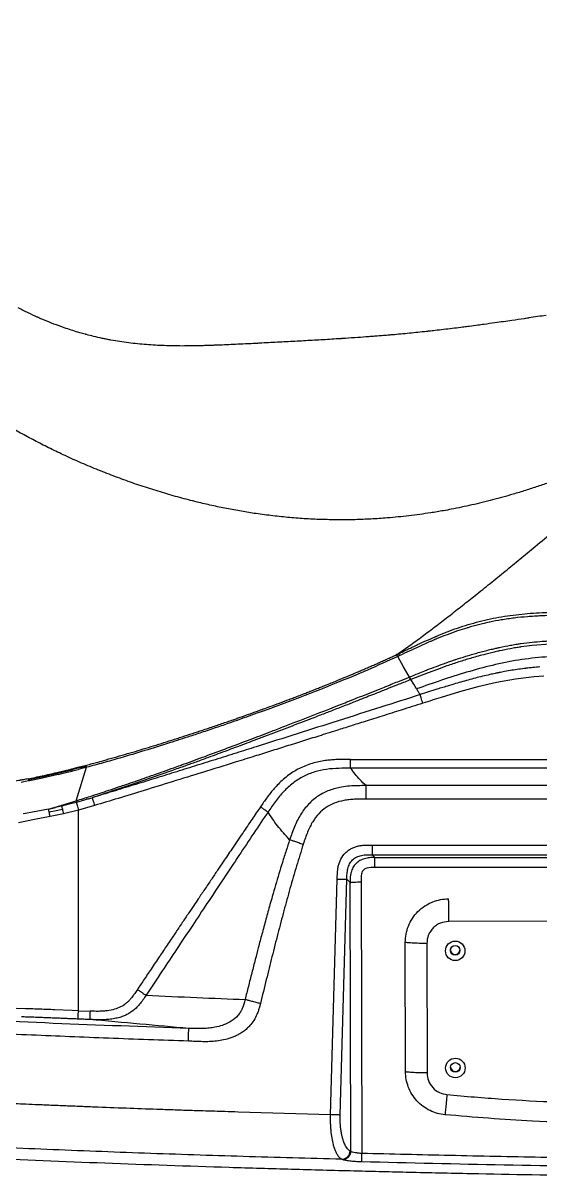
# Model space of a CAD drawing. Extents: x -51 to 27, y -13 to 136.
# Drawn here: x -34.31 to -25.5, y 5.79 to 25.45 of the extents above; entities that cross this region are included whole.
import ezdxf

# ---------------------------------------------------------------- set-up
doc = ezdxf.new("R2010")
doc.units = 0
doc.header["$MEASUREMENT"] = 0
doc.layers.add('GEOMETRY', color=2, linetype='Continuous', lineweight=25)

# ---------------------------------------------------------------- blocks, each defined once
blk = doc.blocks.new('2026 MONTERREY-BLOOM')
at = {"layer": 'GEOMETRY'}
for p, q in [((-13.642, -68.836), (-13.956, -68.859)), ((-16.247, -69.006), (-16.264, -69.014)), ((-16.243, -69.045), (-16.264, -69.014)), ((-16.247, -69.006), (-16.23, -68.998)), ((-16.208, -69.029), (-16.243, -69.045)), ((-16.208, -69.029), (-16.23, -68.998)), ((-15.724, -69.323), (-16.02, -69.439)), ((-15.568, -69.265), (-15.724, -69.323)), ((-15.406, -69.207), (-15.568, -69.265)), ((-13.756, -69.383), (-13.918, -69.394)), ((-16.046, -69.395), (-16.042, -69.393)), ((-16.024, -69.441), (-16.046, -69.395)), ((-16.042, -69.393), (-16.02, -69.439)), ((-16.02, -69.439), (-16.024, -69.441)), ((-15.972, -69.517), (-16.02, -69.439)), ((-15.922, -69.597), (-15.972, -69.517)), ((-14.878, -69.564), (-15.193, -69.649)), ((-14.56, -69.491), (-14.878, -69.564)), ((-14.241, -69.434), (-14.56, -69.491)), ((-13.918, -69.394), (-14.241, -69.434)), ((-15.193, -69.649), (-15.505, -69.742)), ((-18.133, -70.264), (-18.74, -70.494)), ((-21.807, -70.962), (-21.691, -70.932)), ((-21.719, -71.5), (-21.543, -70.932)), ((-21.691, -70.932), (-21.571, -70.901)), ((-21.543, -70.932), (-21.69, -70.97)), ((-21.571, -70.901), (-21.558, -70.912)), ((-17.046, -70.797), (-6.952, -70.797)), ((-6.952, -70.947), (-17.046, -70.947)), ((-22.541, -71.127), (-22.531, -71.14)), ((-22.531, -71.141), (-22.286, -71.089)), ((-22.519, -71.162), (-22.531, -71.141)), ((-22.294, -71.115), (-22.519, -71.162)), ((-22.286, -71.089), (-22.298, -71.077)), ((-22.273, -71.111), (-22.294, -71.115)), ((-22.286, -71.089), (-22.04, -71.033)), ((-22.273, -71.111), (-22.286, -71.089)), ((-22.027, -71.054), (-22.273, -71.111)), ((-22.052, -71.021), (-21.811, -70.963)), ((-22.04, -71.033), (-22.052, -71.021)), ((-22.04, -71.033), (-21.796, -70.974)), ((-22.027, -71.054), (-22.04, -71.033)), ((-22.027, -71.054), (-21.942, -71.033)), ((-21.942, -71.033), (-21.873, -71.016)), ((-21.873, -71.016), (-21.788, -70.995)), ((-21.807, -70.962), (-21.811, -70.963)), ((-21.807, -70.962), (-21.796, -70.974)), ((-21.782, -70.994), (-21.796, -70.974)), ((-21.788, -70.995), (-21.782, -70.994)), ((-21.782, -70.994), (-21.69, -70.97)), ((-20.095, -70.991), (-20.772, -71.226)), ((-22.588, -71.176), (-22.658, -71.189)), ((-22.528, -71.164), (-22.588, -71.176)), ((-22.519, -71.162), (-22.528, -71.164)), ((-21.112, -71.34), (-21.448, -71.449)), ((-20.772, -71.226), (-21.112, -71.34)), ((-7.215, -71.244), (-16.784, -71.244)), ((-21.983, -71.581), (-21.719, -71.5)), ((-21.718, -71.528), (-21.844, -71.561)), ((-21.719, -71.5), (-21.691, -71.52)), ((-21.718, -71.528), (-21.691, -71.52)), ((-21.691, -71.52), (-21.63, -71.503)), ((-21.509, -71.467), (-21.448, -71.449)), ((-7.215, -71.472), (-16.784, -71.472)), ((-22.583, -71.718), (-22.626, -71.726)), ((-22.465, -71.695), (-22.583, -71.718)), ((-22.194, -71.643), (-22.465, -71.695)), ((-22.194, -71.643), (-21.983, -71.581)), ((-22.194, -71.643), (-22.076, -71.617)), ((-22.182, -71.69), (-22.064, -71.667)), ((-21.97, -71.592), (-22.076, -71.617)), ((-22.064, -71.667), (-21.957, -71.645)), ((-21.996, -71.733), (-22.047, -71.744)), ((-21.94, -71.721), (-21.996, -71.733)), ((-21.983, -71.581), (-21.97, -71.592)), ((-21.844, -71.561), (-21.97, -71.592)), ((-21.683, -71.659), (-21.94, -71.721)), ((-21.409, -71.581), (-21.683, -71.659)), ((-21.683, -75.075), (-21.683, -71.659)), ((-22.433, -71.82), (-22.703, -71.876)), ((-22.166, -71.768), (-22.433, -71.82)), ((-22.053, -71.745), (-22.166, -71.768)), ((-22.047, -71.744), (-22.053, -71.745)), ((-17.855, -72.245), (-17.853, -72.238)), ((-16.681, -72.255), (-7.317, -72.255)), ((-16.681, -72.419), (-7.317, -72.419)), ((-16.681, -72.419), (-16.633, -72.468)), ((-16.633, -72.468), (-7.365, -72.468)), ((-7.365, -72.639), (-16.633, -72.639)), ((-17.388, -76.845), (-17.275, -72.833)), ((-17.224, -76.85), (-17.111, -72.837)), ((-17.056, -72.894), (-17.111, -72.837)), ((-17.043, -77.469), (-17.056, -72.894)), ((-16.868, -72.882), (-16.854, -77.504)), ((-8.737, -73.544), (-15.376, -73.556)), ((-16.111, -76.112), (-16.115, -73.909)), ((-15.749, -73.929), (-15.745, -76.133)), ((-15.343, -74.056), (-15.343, -74.024)), ((-22.582, -75.041), (-22.896, -75.031)), ((-21.789, -75.071), (-22.089, -75.059)), ((-21.683, -75.075), (-21.789, -75.071)), ((-21.683, -75.075), (-21.486, -75.083)), ((-17.388, -76.845), (-18.964, -76.8)), ((-17.195, -77.603), (-17.182, -77.608)), ((-17.042, -77.469), (-17.055, -77.464))]:
    blk.add_line(p, q, dxfattribs=at)
at = {"layer": 'GEOMETRY', "flags": 128}
for points in [[(-16.046, -69.395), (-16.144, -69.22), (-16.243, -69.045)], [(-21.725, -75.215), (-21.754, -75.214), (-21.784, -75.213)], [(-21.689, -75.217), (-21.707, -75.216), (-21.725, -75.215)], [(-16.85, -77.808), (-16.92, -77.806), (-16.99, -77.804)]]:
    blk.add_lwpolyline(points, dxfattribs=at)
at = {"layer": 'GEOMETRY'}
for centre, radius in [((-15.265, -74.056), 0.166), ((-15.266, -74.048), 0.0819), ((-15.262, -76.049), 0.166), ((-15.262, -76.04), 0.0819)]:
    blk.add_circle(centre, radius, dxfattribs=at)
for centre in [(-15.266, -74.034), (-15.262, -76.027)]:
    blk.add_arc(centre, 0.082, 184.6046, 355.3408, dxfattribs=at)
for points, knots in [([(-19.803, -75.376), (-20.573, -75.349), (-22.107, -75.294), (-24.41, -75.186), (-26.452, -75.069), (-28.236, -74.939), (-29.41, -74.834), (-30.231, -74.749), (-30.697, -74.696), (-31.162, -74.645), (-31.622, -74.554), (-32.088, -74.419), (-32.552, -74.237), (-33.007, -74.006), (-33.438, -73.733), (-33.841, -73.421), (-34.212, -73.071), (-34.549, -72.688), (-34.848, -72.275), (-35.107, -71.835), (-35.307, -71.406), (-35.457, -70.996), (-35.566, -70.611), (-35.646, -70.224), (-35.695, -69.825), (-35.741, -69.423), (-35.838, -68.516), (-35.959, -67.183), (-36.084, -65.416), (-36.197, -63.463), (-36.301, -61.258), (-36.394, -58.796), (-36.468, -56.328), (-36.527, -53.85), (-36.577, -51.038), (-36.616, -47.895), (-36.637, -44.561), (-36.642, -42.225), (-36.643, -40.887), (-36.643, -40.406), (-36.643, -39.926), (-36.643, -39.452), (-36.643, -39.139), (-36.643, -38.985)], [0, 0, 0, 0, 0.0467709, 0.0932958, 0.1400933, 0.1710351, 0.2019709, 0.2116866, 0.2211975, 0.2304811, 0.2400742, 0.2496538, 0.2599664, 0.2702825, 0.2805986, 0.2909143, 0.3012298, 0.311545, 0.3218607, 0.3321766, 0.3424925, 0.3505825, 0.3586781, 0.3667695, 0.3746051, 0.3831066, 0.3913525, 0.429977, 0.4644608, 0.4989699, 0.5488683, 0.598565, 0.6486664, 0.6988989, 0.7491594, 0.8195402, 0.8898842, 0.9517621, 0.9614858, 0.9712096, 0.9809334, 0.9906576, 1, 1, 1, 1]), ([(-22.01, -63.42), (-22.07, -63.398), (-22.14, -63.372), (-22.228, -63.336), (-22.278, -63.315), (-22.323, -63.296), (-22.352, -63.284), (-22.361, -63.28), (-22.364, -63.278), (-22.364, -63.278), (-22.366, -63.277), (-22.373, -63.274), (-22.431, -63.248), (-22.545, -63.196), (-22.652, -63.142), (-22.708, -63.113)], [0, 0, 0, 0, 0.249998, 0.296076, 0.375001, 0.461258, 0.486571, 0.500004, 0.500079, 0.500618, 0.502065, 0.507458, 0.528235, 0.752906, 1, 1, 1, 1]), ([(-13.718, -63.24), (-13.814, -63.254), (-13.914, -63.269), (-14.039, -63.288), (-14.136, -63.302), (-14.229, -63.316), (-14.298, -63.326)], [0, 0, 0, 0, 0.499998, 0.517478, 0.647239, 1, 1, 1, 1]), ([(-21.894, -63.461), (-21.914, -63.455), (-21.952, -63.441), (-21.991, -63.427), (-22.01, -63.42)], [0, 0, 0, 0, 0.501019, 1, 1, 1, 1]), ([(-21.426, -63.597), (-21.465, -63.587), (-21.512, -63.575), (-21.59, -63.555), (-21.708, -63.522), (-21.817, -63.487), (-21.894, -63.461)], [0, 0, 0, 0, 0.250006, 0.292176, 0.50001, 1, 1, 1, 1]), ([(-15.462, -63.481), (-15.511, -63.487), (-15.593, -63.497), (-15.685, -63.507), (-15.734, -63.512), (-15.846, -63.524), (-15.948, -63.535), (-16.046, -63.544)], [0, 0, 0, 0, 0.250001, 0.425023, 0.474999, 0.500003, 1, 1, 1, 1]), ([(-14.88, -63.408), (-14.928, -63.414), (-15.007, -63.425), (-15.104, -63.437), (-15.25, -63.456), (-15.365, -63.47), (-15.462, -63.481)], [0, 0, 0, 0, 0.2500011, 0.4088429, 0.5000027, 1, 1, 1, 1]), ([(-14.298, -63.326), (-14.395, -63.34), (-14.552, -63.363), (-14.747, -63.39), (-14.844, -63.403), (-14.88, -63.408)], [0, 0, 0, 0, 0.499998, 0.817748, 1, 1, 1, 1]), ([(-21.129, -63.66), (-21.154, -63.656), (-21.197, -63.647), (-21.245, -63.638), (-21.27, -63.632), (-21.276, -63.631), (-21.278, -63.631), (-21.278, -63.631), (-21.278, -63.631), (-21.328, -63.62), (-21.377, -63.609), (-21.426, -63.597)], [0, 0, 0, 0, 0.250002, 0.43648, 0.483617, 0.495655, 0.498791, 0.499638, 0.499882, 0.500005, 1, 1, 1, 1]), ([(-20.827, -63.708), (-20.878, -63.701), (-20.979, -63.687), (-21.079, -63.669), (-21.129, -63.66)], [0, 0, 0, 0, 0.499717, 1, 1, 1, 1]), ([(-17.811, -63.672), (-17.91, -63.678), (-18.108, -63.689), (-18.307, -63.699), (-18.407, -63.704)], [0, 0, 0, 0, 0.500005, 1, 1, 1, 1]), ([(-16.632, -63.596), (-16.667, -63.598), (-16.765, -63.606), (-16.933, -63.618), (-17.084, -63.628), (-17.179, -63.635), (-17.207, -63.636), (-17.216, -63.637), (-17.219, -63.637)], [0, 0, 0, 0, 0.1826326, 0.5, 0.8556676, 0.9542445, 0.9837245, 1, 1, 1, 1]), ([(-16.046, -63.544), (-16.143, -63.554), (-16.242, -63.563), (-16.354, -63.573), (-16.403, -63.577), (-16.499, -63.585), (-16.583, -63.592), (-16.632, -63.596)], [0, 0, 0, 0, 0.4999969, 0.5078003, 0.5714242, 0.7499988, 1, 1, 1, 1]), ([(-20.525, -63.738), (-20.576, -63.734), (-20.677, -63.726), (-20.777, -63.714), (-20.827, -63.708)], [0, 0, 0, 0, 0.4998694, 1, 1, 1, 1]), ([(-20.221, -63.755), (-20.272, -63.753), (-20.373, -63.749), (-20.474, -63.742), (-20.525, -63.738)], [0, 0, 0, 0, 0.499752, 1, 1, 1, 1]), ([(-19.917, -63.761), (-19.968, -63.76), (-20.069, -63.76), (-20.171, -63.757), (-20.221, -63.755)], [0, 0, 0, 0, 0.4994511, 1, 1, 1, 1]), ([(-19.613, -63.757), (-19.638, -63.757), (-19.68, -63.758), (-19.73, -63.759), (-19.806, -63.76), (-19.866, -63.76), (-19.917, -63.761)], [0, 0, 0, 0, 0.250001, 0.407912, 0.500002, 1, 1, 1, 1]), ([(-19.461, -63.753), (-19.486, -63.753), (-19.537, -63.755), (-19.588, -63.756), (-19.613, -63.757)], [0, 0, 0, 0, 0.499644, 1, 1, 1, 1]), ([(-19.31, -63.747), (-19.336, -63.748), (-19.387, -63.75), (-19.437, -63.752), (-19.461, -63.753)], [0, 0, 0, 0, 0.526216, 1, 1, 1, 1]), ([(-19.008, -63.734), (-19.058, -63.737), (-19.159, -63.741), (-19.259, -63.745), (-19.31, -63.747)], [0, 0, 0, 0, 0.4997487, 1, 1, 1, 1]), ([(-18.707, -63.72), (-18.751, -63.722), (-18.851, -63.727), (-18.952, -63.732), (-19.008, -63.734)], [0, 0, 0, 0, 0.441074, 1, 1, 1, 1]), ([(-18.407, -63.704), (-18.457, -63.707), (-18.51, -63.709), (-18.585, -63.713), (-18.635, -63.716), (-18.682, -63.718), (-18.707, -63.72)], [0, 0, 0, 0, 0.5, 0.528174, 0.75, 1, 1, 1, 1]), ([(-16.247, -69.006), (-16.171, -68.952), (-16.019, -68.845), (-15.797, -68.681), (-15.579, -68.517), (-15.36, -68.349), (-15.143, -68.179), (-14.912, -67.996), (-14.669, -67.802), (-14.415, -67.595), (-14.16, -67.386), (-13.776, -67.068), (-13.262, -66.636), (-12.782, -66.223), (-12.46, -65.942), (-12.295, -65.797), (-12.131, -65.652), (-11.967, -65.506), (-11.804, -65.359), (-11.695, -65.261), (-11.64, -65.211)], [0, 0, 0, 0, 0.046299, 0.092775, 0.139266, 0.184925, 0.232526, 0.27923, 0.334077, 0.389703, 0.444303, 0.5, 0.640048, 0.780142, 0.816858, 0.853443, 0.889956, 0.926631, 0.963101, 1, 1, 1, 1]), ([(-22.222, -65.476), (-22.262, -65.456), (-22.343, -65.416), (-22.423, -65.374), (-22.462, -65.353)], [0, 0, 0, 0, 0.4999227, 1, 1, 1, 1]), ([(-21.978, -65.595), (-22.018, -65.576), (-22.1, -65.537), (-22.181, -65.497), (-22.222, -65.476)], [0, 0, 0, 0, 0.490485, 1, 1, 1, 1]), ([(-21.413, -65.844), (-21.509, -65.804), (-21.699, -65.724), (-21.886, -65.638), (-21.978, -65.595)], [0, 0, 0, 0, 0.507651, 1, 1, 1, 1]), ([(-20.543, -66.165), (-20.592, -66.149), (-20.689, -66.117), (-20.787, -66.083), (-20.835, -66.066)], [0, 0, 0, 0, 0.499548, 1, 1, 1, 1]), ([(-20.25, -66.257), (-20.299, -66.242), (-20.397, -66.212), (-20.494, -66.181), (-20.543, -66.165)], [0, 0, 0, 0, 0.499775, 1, 1, 1, 1]), ([(-14.068, -66.219), (-14.103, -66.23), (-14.173, -66.252), (-14.244, -66.273), (-14.279, -66.284)], [0, 0, 0, 0, 0.4998675, 1, 1, 1, 1]), ([(-13.859, -66.151), (-13.893, -66.163), (-13.963, -66.186), (-14.033, -66.208), (-14.068, -66.219)], [0, 0, 0, 0, 0.500525, 1, 1, 1, 1]), ([(-13.656, -66.081), (-13.69, -66.093), (-13.757, -66.117), (-13.825, -66.14), (-13.859, -66.151)], [0, 0, 0, 0, 0.499719, 1, 1, 1, 1]), ([(-19.957, -66.341), (-20.006, -66.327), (-20.104, -66.3), (-20.202, -66.271), (-20.25, -66.257)], [0, 0, 0, 0, 0.499591, 1, 1, 1, 1]), ([(-19.662, -66.417), (-19.711, -66.405), (-19.81, -66.38), (-19.908, -66.354), (-19.957, -66.341)], [0, 0, 0, 0, 0.499326, 1, 1, 1, 1]), ([(-14.279, -66.284), (-14.395, -66.317), (-14.627, -66.384), (-14.864, -66.439), (-14.982, -66.467)], [0, 0, 0, 0, 0.500001, 1, 1, 1, 1]), ([(-18.657, -66.614), (-18.74, -66.601), (-18.908, -66.575), (-19.075, -66.543), (-19.159, -66.528)], [0, 0, 0, 0, 0.499481, 1, 1, 1, 1]), ([(-15.687, -66.601), (-15.809, -66.619), (-16.052, -66.655), (-16.299, -66.677), (-16.422, -66.688)], [0, 0, 0, 0, 0.500001, 1, 1, 1, 1]), ([(-14.982, -66.467), (-15.098, -66.492), (-15.258, -66.527), (-15.494, -66.57), (-15.612, -66.589), (-15.687, -66.601)], [0, 0, 0, 0, 0.499992, 0.684312, 1, 1, 1, 1]), ([(-17.517, -66.715), (-17.612, -66.712), (-17.8, -66.704), (-17.989, -66.689), (-18.084, -66.681)], [0, 0, 0, 0, 0.4998162, 1, 1, 1, 1]), ([(-16.422, -66.688), (-16.515, -66.695), (-16.696, -66.708), (-16.878, -66.714), (-16.967, -66.717)], [0, 0, 0, 0, 0.513086, 1, 1, 1, 1]), ([(-14.858, -68.45), (-14.73, -68.42), (-14.474, -68.36), (-14.213, -68.332), (-14.081, -68.317)], [0, 0, 0, 0, 0.497015, 1, 1, 1, 1]), ([(-14.036, -68.369), (-14.111, -68.375), (-14.259, -68.389), (-14.406, -68.412), (-14.48, -68.423)], [0, 0, 0, 0, 0.5, 1, 1, 1, 1]), ([(-14.081, -68.317), (-14.015, -68.312), (-13.882, -68.301), (-13.749, -68.297), (-13.682, -68.294)], [0, 0, 0, 0, 0.4992666, 1, 1, 1, 1]), ([(-13.56, -68.348), (-13.64, -68.349), (-13.72, -68.351), (-13.802, -68.354), (-13.813, -68.355), (-13.852, -68.357), (-13.928, -68.361), (-13.997, -68.366), (-14.036, -68.369)], [0, 0, 0, 0, 0.499994, 0.502342, 0.520003, 0.568328, 0.749998, 1, 1, 1, 1]), ([(-15.577, -68.697), (-15.461, -68.649), (-15.226, -68.554), (-14.981, -68.485), (-14.858, -68.45)], [0, 0, 0, 0, 0.494427, 1, 1, 1, 1]), ([(-14.871, -68.506), (-14.931, -68.522), (-14.997, -68.539), (-15.115, -68.575), (-15.292, -68.631), (-15.458, -68.696), (-15.572, -68.742)], [0, 0, 0, 0, 0.250011, 0.27724, 0.500036, 1, 1, 1, 1]), ([(-14.48, -68.423), (-14.546, -68.435), (-14.615, -68.447), (-14.713, -68.468), (-14.778, -68.483), (-14.839, -68.498), (-14.871, -68.506)], [0, 0, 0, 0, 0.499988, 0.530908, 0.749995, 1, 1, 1, 1]), ([(-15.905, -68.844), (-15.856, -68.821), (-15.757, -68.775), (-15.657, -68.732), (-15.607, -68.71)], [0, 0, 0, 0, 0.498723, 1, 1, 1, 1]), ([(-15.648, -68.773), (-15.656, -68.777), (-15.671, -68.783), (-15.687, -68.79), (-15.694, -68.793)], [0, 0, 0, 0, 0.509853, 1, 1, 1, 1]), ([(-15.572, -68.742), (-15.585, -68.747), (-15.61, -68.757), (-15.635, -68.768), (-15.648, -68.773)], [0, 0, 0, 0, 0.500185, 1, 1, 1, 1]), ([(-15.607, -68.71), (-15.602, -68.708), (-15.592, -68.704), (-15.582, -68.7), (-15.577, -68.697)], [0, 0, 0, 0, 0.499853, 1, 1, 1, 1]), ([(-13.956, -68.802), (-13.898, -68.796), (-13.838, -68.791), (-13.751, -68.785), (-13.694, -68.781), (-13.639, -68.779), (-13.61, -68.778)], [0, 0, 0, 0, 0.499991, 0.525189, 0.749996, 1, 1, 1, 1]), ([(-16.23, -68.998), (-16.203, -68.985), (-16.15, -68.96), (-16.096, -68.934), (-16.07, -68.922)], [0, 0, 0, 0, 0.499831, 1, 1, 1, 1]), ([(-15.886, -68.879), (-15.94, -68.904), (-16.047, -68.954), (-16.154, -69.004), (-16.208, -69.029)], [0, 0, 0, 0, 0.501094, 1, 1, 1, 1]), ([(-16.07, -68.922), (-16.042, -68.909), (-15.988, -68.883), (-15.933, -68.857), (-15.905, -68.844)], [0, 0, 0, 0, 0.499543, 1, 1, 1, 1]), ([(-15.694, -68.793), (-15.726, -68.807), (-15.791, -68.836), (-15.854, -68.865), (-15.886, -68.879)], [0, 0, 0, 0, 0.499064, 1, 1, 1, 1]), ([(-15.083, -69.042), (-15.052, -69.032), (-14.99, -69.013), (-14.927, -68.996), (-14.896, -68.987)], [0, 0, 0, 0, 0.497966, 1, 1, 1, 1]), ([(-14.896, -68.987), (-14.863, -68.978), (-14.798, -68.96), (-14.732, -68.943), (-14.699, -68.935)], [0, 0, 0, 0, 0.499363, 1, 1, 1, 1]), ([(-14.699, -68.935), (-14.668, -68.927), (-14.616, -68.915), (-14.557, -68.902), (-14.525, -68.895), (-14.452, -68.879), (-14.385, -68.866), (-14.322, -68.854)], [0, 0, 0, 0, 0.250003, 0.417953, 0.469686, 0.500008, 1, 1, 1, 1]), ([(-14.324, -68.913), (-14.386, -68.925), (-14.452, -68.938), (-14.544, -68.958), (-14.606, -68.972), (-14.664, -68.986), (-14.694, -68.993)], [0, 0, 0, 0, 0.499992, 0.529193, 0.749997, 1, 1, 1, 1]), ([(-13.956, -68.859), (-14.017, -68.867), (-14.082, -68.874), (-14.174, -68.888), (-14.236, -68.897), (-14.293, -68.908), (-14.324, -68.913)], [0, 0, 0, 0, 0.499989, 0.52862, 0.749995, 1, 1, 1, 1]), ([(-14.322, -68.854), (-14.292, -68.849), (-14.242, -68.84), (-14.181, -68.831), (-14.089, -68.817), (-14.017, -68.809), (-13.956, -68.802)], [0, 0, 0, 0, 0.250004, 0.410334, 0.50001, 1, 1, 1, 1]), ([(-16.243, -69.045), (-16.414, -69.123), (-16.763, -69.281), (-17.118, -69.427), (-17.298, -69.501)], [0, 0, 0, 0, 0.492312, 1, 1, 1, 1]), ([(-16.689, -69.206), (-16.666, -69.196), (-16.62, -69.176), (-16.575, -69.156), (-16.554, -69.146)], [0, 0, 0, 0, 0.5192433, 1, 1, 1, 1]), ([(-16.554, -69.146), (-16.531, -69.136), (-16.482, -69.114), (-16.434, -69.092), (-16.408, -69.08)], [0, 0, 0, 0, 0.475394, 1, 1, 1, 1]), ([(-16.408, -69.08), (-16.386, -69.07), (-16.338, -69.048), (-16.29, -69.026), (-16.264, -69.014)], [0, 0, 0, 0, 0.471461, 1, 1, 1, 1]), ([(-13.281, -69.045), (-13.433, -69.045), (-13.736, -69.047), (-14.188, -69.101), (-14.633, -69.192), (-15.071, -69.311), (-15.5, -69.448), (-15.782, -69.547), (-15.922, -69.597)], [0, 0, 0, 0, 0.167416, 0.334798, 0.502102, 0.669415, 0.835726, 1, 1, 1, 1]), ([(-15.742, -69.273), (-15.689, -69.253), (-15.583, -69.212), (-15.476, -69.173), (-15.421, -69.154)], [0, 0, 0, 0, 0.491057, 1, 1, 1, 1]), ([(-15.421, -69.154), (-15.393, -69.144), (-15.346, -69.127), (-15.293, -69.109), (-15.265, -69.1), (-15.199, -69.078), (-15.14, -69.059), (-15.083, -69.042)], [0, 0, 0, 0, 0.250001, 0.421822, 0.47274, 0.500004, 1, 1, 1, 1]), ([(-14.694, -68.993), (-14.723, -69), (-14.792, -69.018), (-14.896, -69.046), (-15.004, -69.077), (-15.105, -69.107), (-15.205, -69.139), (-15.306, -69.172), (-15.372, -69.195), (-15.406, -69.207)], [0, 0, 0, 0, 0.1182, 0.289376, 0.434676, 0.572083, 0.714704, 0.85496, 1, 1, 1, 1]), ([(-17.142, -69.4), (-17.116, -69.389), (-17.066, -69.368), (-17.015, -69.347), (-16.991, -69.336)], [0, 0, 0, 0, 0.516773, 1, 1, 1, 1]), ([(-16.991, -69.336), (-16.966, -69.326), (-16.917, -69.305), (-16.868, -69.284), (-16.843, -69.273)], [0, 0, 0, 0, 0.504026, 1, 1, 1, 1]), ([(-16.843, -69.273), (-16.816, -69.262), (-16.765, -69.239), (-16.713, -69.217), (-16.689, -69.206)], [0, 0, 0, 0, 0.529328, 1, 1, 1, 1]), ([(-16.042, -69.393), (-15.992, -69.373), (-15.906, -69.338), (-15.811, -69.3), (-15.762, -69.281), (-15.748, -69.276), (-15.743, -69.274), (-15.742, -69.273)], [0, 0, 0, 0, 0.499999, 0.855167, 0.954401, 0.983948, 1, 1, 1, 1]), ([(-14.3, -69.281), (-14.341, -69.288), (-14.414, -69.3), (-14.493, -69.316), (-14.534, -69.324), (-14.545, -69.326), (-14.548, -69.327), (-14.551, -69.327), (-14.564, -69.33), (-14.605, -69.339), (-14.687, -69.356), (-14.757, -69.373), (-14.798, -69.383)], [0, 0, 0, 0, 0.249999, 0.430797, 0.479342, 0.493156, 0.497449, 0.5, 0.509296, 0.574864, 0.750001, 1, 1, 1, 1]), ([(-13.822, -69.224), (-13.862, -69.227), (-13.931, -69.233), (-14.008, -69.241), (-14.047, -69.245), (-14.057, -69.247), (-14.06, -69.247), (-14.141, -69.257), (-14.22, -69.269), (-14.3, -69.281)], [0, 0, 0, 0, 0.2500016, 0.4337384, 0.4815662, 0.4944633, 0.498158, 0.5000169, 1, 1, 1, 1]), ([(-17.298, -69.501), (-17.532, -69.594), (-18.009, -69.784), (-18.49, -69.958), (-18.735, -70.046)], [0, 0, 0, 0, 0.491716, 1, 1, 1, 1]), ([(-17.614, -69.591), (-17.589, -69.581), (-17.536, -69.56), (-17.483, -69.539), (-17.455, -69.528)], [0, 0, 0, 0, 0.478886, 1, 1, 1, 1]), ([(-17.455, -69.528), (-17.421, -69.514), (-17.352, -69.486), (-17.284, -69.458), (-17.251, -69.445)], [0, 0, 0, 0, 0.50459, 1, 1, 1, 1]), ([(-16.024, -69.441), (-16.09, -69.467), (-16.213, -69.516), (-16.396, -69.588), (-16.602, -69.67), (-16.812, -69.752), (-17.014, -69.831), (-17.2, -69.904), (-17.325, -69.953), (-17.396, -69.98)], [0, 0, 0, 0, 0.14287, 0.269213, 0.401112, 0.592977, 0.727197, 0.8443, 1, 1, 1, 1]), ([(-17.251, -69.445), (-17.233, -69.437), (-17.196, -69.422), (-17.16, -69.407), (-17.142, -69.4)], [0, 0, 0, 0, 0.503296, 1, 1, 1, 1]), ([(-16.726, -69.667), (-16.67, -69.645), (-16.576, -69.607), (-16.462, -69.562), (-16.385, -69.531), (-16.309, -69.501), (-16.196, -69.455), (-16.103, -69.418), (-16.046, -69.395)], [0, 0, 0, 0, 0.25, 0.414543, 0.5, 0.589271, 0.75, 1, 1, 1, 1]), ([(-15.289, -69.515), (-15.337, -69.53), (-15.387, -69.545), (-15.448, -69.563), (-15.496, -69.578), (-15.638, -69.622), (-15.767, -69.664), (-15.862, -69.695)], [0, 0, 0, 0, 0.25, 0.257692, 0.321241, 0.5, 1, 1, 1, 1]), ([(-14.798, -69.383), (-14.881, -69.403), (-15.045, -69.444), (-15.208, -69.492), (-15.289, -69.515)], [0, 0, 0, 0, 0.500784, 1, 1, 1, 1]), ([(-18.094, -69.776), (-18.067, -69.766), (-18.013, -69.746), (-17.96, -69.725), (-17.933, -69.715)], [0, 0, 0, 0, 0.5020957, 1, 1, 1, 1]), ([(-17.933, -69.715), (-17.905, -69.704), (-17.852, -69.684), (-17.799, -69.663), (-17.774, -69.654)], [0, 0, 0, 0, 0.522734, 1, 1, 1, 1]), ([(-17.774, -69.654), (-17.747, -69.643), (-17.694, -69.622), (-17.641, -69.601), (-17.614, -69.591)], [0, 0, 0, 0, 0.503686, 1, 1, 1, 1]), ([(-17.403, -69.935), (-17.347, -69.913), (-17.249, -69.875), (-17.141, -69.832), (-17.085, -69.81), (-17.071, -69.804), (-17.067, -69.802), (-17.045, -69.794), (-16.988, -69.771), (-16.875, -69.727), (-16.783, -69.69), (-16.726, -69.667)], [0, 0, 0, 0, 0.25, 0.43351, 0.481363, 0.494332, 0.498078, 0.5, 0.590172, 0.75, 1, 1, 1, 1]), ([(-15.862, -69.695), (-16.085, -69.766), (-16.551, -69.915), (-17.017, -70.063), (-17.26, -70.14)], [0, 0, 0, 0, 0.4787617, 1, 1, 1, 1]), ([(-15.862, -69.695), (-15.872, -69.678), (-15.892, -69.646), (-15.912, -69.613), (-15.922, -69.597)], [0, 0, 0, 0, 0.497463, 1, 1, 1, 1]), ([(-15.816, -69.84), (-15.821, -69.824), (-15.831, -69.792), (-15.845, -69.749), (-15.856, -69.714), (-15.86, -69.701), (-15.862, -69.695)], [0, 0, 0, 0, 0.2500088, 0.4999975, 0.7500087, 1, 1, 1, 1]), ([(-15.816, -69.84), (-15.938, -69.879), (-16.17, -69.952), (-16.498, -70.056), (-16.787, -70.147), (-17.044, -70.228), (-17.306, -70.311), (-17.58, -70.397), (-17.866, -70.487), (-18.14, -70.573), (-18.413, -70.659), (-18.703, -70.749), (-19.089, -70.87), (-19.556, -71.015), (-20.073, -71.175), (-20.552, -71.322), (-20.993, -71.456), (-21.274, -71.541), (-21.409, -71.581)], [0, 0, 0, 0, 0.065909, 0.124664, 0.176265, 0.220712, 0.26258, 0.317295, 0.367567, 0.416562, 0.46428, 0.513753, 0.572327, 0.671575, 0.763965, 0.849499, 0.928178, 1, 1, 1, 1]), ([(-18.759, -70.02), (-18.703, -70), (-18.64, -69.977), (-18.565, -69.95), (-18.508, -69.93), (-18.459, -69.912), (-18.422, -69.898)], [0, 0, 0, 0, 0.5, 0.561852, 0.666269, 1, 1, 1, 1]), ([(-18.757, -70.458), (-18.644, -70.415), (-18.458, -70.344), (-18.233, -70.258), (-17.895, -70.127), (-17.629, -70.023), (-17.403, -69.935)], [0, 0, 0, 0, 0.250001, 0.411752, 0.500003, 1, 1, 1, 1]), ([(-18.422, -69.898), (-18.367, -69.878), (-18.257, -69.838), (-18.148, -69.797), (-18.094, -69.776)], [0, 0, 0, 0, 0.502598, 1, 1, 1, 1]), ([(-18.735, -70.046), (-18.851, -70.087), (-19.042, -70.155), (-19.274, -70.235), (-19.433, -70.288), (-19.59, -70.341), (-19.823, -70.418), (-20.015, -70.48), (-20.131, -70.517)], [0, 0, 0, 0, 0.25, 0.411876, 0.5, 0.590107, 0.75, 1, 1, 1, 1]), ([(-19.437, -70.255), (-19.372, -70.233), (-19.242, -70.189), (-19.112, -70.144), (-19.048, -70.122)], [0, 0, 0, 0, 0.503827, 1, 1, 1, 1]), ([(-19.048, -70.122), (-19.025, -70.114), (-18.978, -70.098), (-18.932, -70.081), (-18.908, -70.073)], [0, 0, 0, 0, 0.4992603, 1, 1, 1, 1]), ([(-18.908, -70.073), (-18.883, -70.064), (-18.834, -70.047), (-18.784, -70.029), (-18.759, -70.02)], [0, 0, 0, 0, 0.500625, 1, 1, 1, 1]), ([(-17.26, -70.14), (-17.493, -70.214), (-17.958, -70.362), (-18.424, -70.509), (-18.657, -70.583)], [0, 0, 0, 0, 0.500186, 1, 1, 1, 1]), ([(-17.396, -69.98), (-17.458, -70.004), (-17.561, -70.044), (-17.678, -70.089), (-17.739, -70.113), (-17.881, -70.168), (-18.01, -70.217), (-18.133, -70.264)], [0, 0, 0, 0, 0.25, 0.423183, 0.473636, 0.500001, 1, 1, 1, 1]), ([(-19.784, -70.37), (-19.726, -70.351), (-19.61, -70.313), (-19.495, -70.274), (-19.437, -70.255)], [0, 0, 0, 0, 0.50213, 1, 1, 1, 1]), ([(-20.131, -70.517), (-20.272, -70.561), (-20.553, -70.65), (-20.835, -70.732), (-20.976, -70.774)], [0, 0, 0, 0, 0.499969, 1, 1, 1, 1]), ([(-20.49, -70.593), (-20.432, -70.575), (-20.314, -70.539), (-20.197, -70.502), (-20.138, -70.483)], [0, 0, 0, 0, 0.498411, 1, 1, 1, 1]), ([(-20.138, -70.483), (-20.097, -70.471), (-20.045, -70.454), (-19.986, -70.435), (-19.909, -70.41), (-19.843, -70.389), (-19.784, -70.37)], [0, 0, 0, 0, 0.343014, 0.444664, 0.5, 1, 1, 1, 1]), ([(-18.74, -70.494), (-18.79, -70.513), (-18.895, -70.552), (-19.045, -70.608), (-19.198, -70.665), (-19.348, -70.72), (-19.487, -70.771), (-19.607, -70.815), (-19.703, -70.85), (-19.798, -70.884), (-19.891, -70.918), (-19.991, -70.953), (-20.057, -70.977), (-20.095, -70.991)], [0, 0, 0, 0, 0.109402, 0.233457, 0.333393, 0.446096, 0.565998, 0.641511, 0.711372, 0.779425, 0.85288, 0.916292, 1, 1, 1, 1]), ([(-19.527, -70.745), (-19.399, -70.698), (-19.142, -70.603), (-18.885, -70.506), (-18.757, -70.458)], [0, 0, 0, 0, 0.500202, 1, 1, 1, 1]), ([(-21.208, -70.803), (-21.147, -70.786), (-21.027, -70.752), (-20.907, -70.717), (-20.847, -70.699)], [0, 0, 0, 0, 0.501254, 1, 1, 1, 1]), ([(-20.847, -70.699), (-20.787, -70.682), (-20.668, -70.647), (-20.549, -70.611), (-20.49, -70.593)], [0, 0, 0, 0, 0.500536, 1, 1, 1, 1]), ([(-20.234, -71.001), (-20.175, -70.98), (-20.079, -70.946), (-19.962, -70.904), (-19.785, -70.84), (-19.645, -70.788), (-19.527, -70.745)], [0, 0, 0, 0, 0.25, 0.406998, 0.500001, 1, 1, 1, 1]), ([(-18.657, -70.583), (-18.77, -70.618), (-19.002, -70.691), (-19.235, -70.764), (-19.355, -70.802)], [0, 0, 0, 0, 0.485309, 1, 1, 1, 1]), ([(-21.558, -70.912), (-21.611, -70.926), (-21.69, -70.946), (-21.769, -70.967), (-21.796, -70.974)], [0, 0, 0, 0, 0.66468, 1, 1, 1, 1]), ([(-21.571, -70.901), (-21.538, -70.892), (-21.472, -70.875), (-21.406, -70.857), (-21.373, -70.848)], [0, 0, 0, 0, 0.498614, 1, 1, 1, 1]), ([(-21.558, -70.912), (-21.556, -70.915), (-21.551, -70.92), (-21.546, -70.928), (-21.543, -70.932)], [0, 0, 0, 0, 0.5000007, 1, 1, 1, 1]), ([(-20.976, -70.774), (-21.071, -70.801), (-21.259, -70.855), (-21.449, -70.906), (-21.543, -70.932)], [0, 0, 0, 0, 0.499891, 1, 1, 1, 1]), ([(-21.373, -70.848), (-21.345, -70.841), (-21.29, -70.826), (-21.235, -70.81), (-21.208, -70.803)], [0, 0, 0, 0, 0.4996, 1, 1, 1, 1]), ([(-19.355, -70.802), (-19.472, -70.839), (-19.704, -70.911), (-19.936, -70.984), (-20.052, -71.02)], [0, 0, 0, 0, 0.5014366, 1, 1, 1, 1]), ([(-17.046, -70.797), (-17.075, -70.797), (-17.131, -70.797), (-17.216, -70.798), (-17.301, -70.801), (-17.389, -70.807), (-17.524, -70.823), (-17.705, -70.86), (-17.924, -70.946), (-18.126, -71.073), (-18.267, -71.202), (-18.362, -71.308), (-18.422, -71.381), (-18.477, -71.454), (-18.53, -71.529), (-18.565, -71.58), (-18.583, -71.606)], [0, 0, 0, 0, 0.047143, 0.09162, 0.138585, 0.186493, 0.235116, 0.359902, 0.487298, 0.616608, 0.74675, 0.798324, 0.849421, 0.899761, 0.948059, 1, 1, 1, 1]), ([(-17.046, -70.947), (-17.114, -70.947), (-17.251, -70.947), (-17.456, -70.962), (-17.66, -71.005), (-17.854, -71.082), (-18.033, -71.196), (-18.165, -71.317), (-18.26, -71.425), (-18.328, -71.512), (-18.392, -71.602), (-18.433, -71.663), (-18.454, -71.693)], [0, 0, 0, 0, 0.120307, 0.243106, 0.365448, 0.488118, 0.612405, 0.739399, 0.804055, 0.869328, 0.935046, 1, 1, 1, 1]), ([(-16.784, -71.244), (-16.819, -71.211), (-16.888, -71.145), (-16.975, -71.046), (-17.022, -70.98), (-17.046, -70.947)], [0, 0, 0, 0, 0.332651, 0.664733, 1, 1, 1, 1]), ([(-22.541, -71.127), (-22.567, -71.132), (-22.611, -71.141), (-22.661, -71.15), (-22.686, -71.155), (-22.693, -71.156), (-22.747, -71.166), (-22.8, -71.175), (-22.852, -71.184)], [0, 0, 0, 0, 0.250005, 0.429069, 0.478052, 0.492407, 0.500004, 1, 1, 1, 1]), ([(-22.541, -71.127), (-22.501, -71.119), (-22.42, -71.103), (-22.339, -71.086), (-22.298, -71.077)], [0, 0, 0, 0, 0.497246, 1, 1, 1, 1]), ([(-22.298, -71.077), (-22.257, -71.068), (-22.175, -71.05), (-22.093, -71.031), (-22.052, -71.021)], [0, 0, 0, 0, 0.499464, 1, 1, 1, 1]), ([(-20.878, -71.226), (-20.771, -71.189), (-20.556, -71.115), (-20.342, -71.039), (-20.234, -71.001)], [0, 0, 0, 0, 0.499826, 1, 1, 1, 1]), ([(-20.401, -71.128), (-20.459, -71.146), (-20.575, -71.182), (-20.692, -71.218), (-20.75, -71.236)], [0, 0, 0, 0, 0.499892, 1, 1, 1, 1]), ([(-20.052, -71.02), (-20.11, -71.038), (-20.226, -71.074), (-20.343, -71.11), (-20.401, -71.128)], [0, 0, 0, 0, 0.499933, 1, 1, 1, 1]), ([(-21.457, -71.418), (-21.361, -71.386), (-21.202, -71.335), (-21.009, -71.27), (-20.913, -71.237), (-20.878, -71.226)], [0, 0, 0, 0, 0.499998, 0.819385, 1, 1, 1, 1]), ([(-21.099, -71.343), (-21.128, -71.352), (-21.186, -71.37), (-21.245, -71.387), (-21.274, -71.396)], [0, 0, 0, 0, 0.5001422, 1, 1, 1, 1]), ([(-20.75, -71.236), (-20.808, -71.254), (-20.924, -71.289), (-21.041, -71.325), (-21.099, -71.343)], [0, 0, 0, 0, 0.500023, 1, 1, 1, 1]), ([(-16.784, -71.244), (-16.83, -71.244), (-16.923, -71.244), (-17.063, -71.25), (-17.227, -71.27), (-17.41, -71.317), (-17.603, -71.414), (-17.771, -71.556), (-17.883, -71.706), (-17.956, -71.839), (-18.005, -71.945), (-18.047, -72.055), (-18.072, -72.129), (-18.085, -72.166)], [0, 0, 0, 0, 0.078904, 0.159568, 0.24013, 0.360683, 0.481851, 0.605535, 0.733477, 0.799239, 0.865933, 0.933276, 1, 1, 1, 1]), ([(-21.719, -71.5), (-21.713, -71.499), (-21.702, -71.495), (-21.69, -71.492), (-21.685, -71.49)], [0, 0, 0, 0, 0.499992, 1, 1, 1, 1]), ([(-21.718, -71.528), (-21.717, -71.532), (-21.714, -71.541), (-21.706, -71.572), (-21.696, -71.613), (-21.687, -71.643), (-21.683, -71.659)], [0, 0, 0, 0, 0.250806, 0.501009, 0.750666, 1, 1, 1, 1]), ([(-21.685, -71.49), (-21.647, -71.478), (-21.571, -71.454), (-21.495, -71.43), (-21.457, -71.418)], [0, 0, 0, 0, 0.499888, 1, 1, 1, 1]), ([(-21.569, -71.485), (-21.579, -71.488), (-21.6, -71.494), (-21.62, -71.5), (-21.63, -71.503)], [0, 0, 0, 0, 0.499943, 1, 1, 1, 1]), ([(-21.509, -71.467), (-21.519, -71.47), (-21.539, -71.476), (-21.559, -71.482), (-21.569, -71.485)], [0, 0, 0, 0, 0.499899, 1, 1, 1, 1]), ([(-21.274, -71.396), (-21.303, -71.405), (-21.361, -71.423), (-21.419, -71.44), (-21.448, -71.449)], [0, 0, 0, 0, 0.500282, 1, 1, 1, 1]), ([(-21.448, -71.449), (-21.447, -71.452), (-21.446, -71.458), (-21.436, -71.489), (-21.424, -71.531), (-21.414, -71.564), (-21.409, -71.581)], [0, 0, 0, 0, 0.250786, 0.500997, 0.750676, 1, 1, 1, 1]), ([(-16.784, -71.472), (-16.817, -71.472), (-16.883, -71.472), (-16.98, -71.475), (-17.073, -71.482), (-17.189, -71.499), (-17.324, -71.536), (-17.469, -71.611), (-17.596, -71.72), (-17.681, -71.835), (-17.74, -71.943), (-17.781, -72.034), (-17.819, -72.134), (-17.841, -72.203), (-17.853, -72.238)], [0, 0, 0, 0, 0.068676, 0.135929, 0.200126, 0.261498, 0.376962, 0.486579, 0.597272, 0.716694, 0.780605, 0.850238, 0.923081, 1, 1, 1, 1]), ([(-22.182, -71.69), (-22.184, -71.68), (-22.189, -71.661), (-22.193, -71.649), (-22.194, -71.643)], [0, 0, 0, 0, 0.492207, 1, 1, 1, 1]), ([(-22.166, -71.768), (-22.169, -71.754), (-22.174, -71.726), (-22.179, -71.702), (-22.182, -71.69)], [0, 0, 0, 0, 0.500012, 1, 1, 1, 1]), ([(-21.97, -71.592), (-21.968, -71.598), (-21.965, -71.61), (-21.959, -71.633), (-21.957, -71.645)], [0, 0, 0, 0, 0.506384, 1, 1, 1, 1]), ([(-21.957, -71.645), (-21.954, -71.656), (-21.949, -71.68), (-21.943, -71.707), (-21.94, -71.721)], [0, 0, 0, 0, 0.489496, 1, 1, 1, 1]), ([(-18.583, -71.606), (-18.63, -71.675), (-18.731, -71.823), (-18.893, -72.062), (-19.058, -72.305), (-19.201, -72.516), (-19.317, -72.688), (-19.422, -72.843), (-19.531, -73.006), (-19.631, -73.154), (-19.723, -73.29), (-19.813, -73.425), (-19.919, -73.582), (-20.04, -73.763), (-20.169, -73.953), (-20.305, -74.157), (-20.439, -74.356), (-20.566, -74.545), (-20.644, -74.66), (-20.679, -74.713)], [0, 0, 0, 0, 0.066384, 0.143484, 0.231301, 0.301527, 0.347207, 0.397289, 0.451773, 0.504271, 0.540059, 0.583316, 0.634044, 0.692242, 0.757215, 0.817935, 0.888627, 0.949315, 1, 1, 1, 1]), ([(-18.454, -71.693), (-18.535, -71.813), (-18.7, -72.059), (-18.954, -72.439), (-19.219, -72.839), (-19.482, -73.234), (-19.747, -73.633), (-20.001, -74.015), (-20.266, -74.413), (-20.439, -74.673), (-20.531, -74.81)], [0, 0, 0, 0, 0.1158949, 0.2377968, 0.365764, 0.5, 0.6174843, 0.75, 0.8676373, 1, 1, 1, 1]), ([(-18.454, -71.693), (-18.459, -71.69), (-18.47, -71.683), (-18.501, -71.662), (-18.539, -71.636), (-18.568, -71.616), (-18.583, -71.606)], [0, 0, 0, 0, 0.249997, 0.5, 0.750003, 1, 1, 1, 1]), ([(-18.085, -72.166), (-18.157, -72.086), (-18.301, -71.926), (-18.403, -71.771), (-18.454, -71.693)], [0, 0, 0, 0, 0.500103, 1, 1, 1, 1]), ([(-18.085, -72.166), (-18.105, -72.226), (-18.147, -72.354), (-18.208, -72.546), (-18.268, -72.742), (-18.326, -72.936), (-18.376, -73.111), (-18.431, -73.305), (-18.49, -73.52), (-18.557, -73.764), (-18.617, -73.992), (-18.674, -74.21), (-18.73, -74.43), (-18.788, -74.658), (-18.827, -74.81), (-18.845, -74.885)], [0, 0, 0, 0, 0.067241, 0.142713, 0.214046, 0.285699, 0.357131, 0.407925, 0.5, 0.593696, 0.677104, 0.75, 0.833372, 0.918428, 1, 1, 1, 1]), ([(-17.855, -72.245), (-17.893, -72.365), (-17.971, -72.614), (-18.079, -72.991), (-18.185, -73.376), (-18.287, -73.764), (-18.386, -74.154), (-18.485, -74.551), (-18.55, -74.817), (-18.584, -74.954)], [0, 0, 0, 0, 0.134706, 0.279184, 0.41903, 0.562048, 0.707628, 0.849526, 1, 1, 1, 1]), ([(-17.855, -72.245), (-17.88, -72.237), (-17.93, -72.219), (-17.998, -72.196), (-18.054, -72.177), (-18.074, -72.17), (-18.085, -72.166)], [0, 0, 0, 0, 0.249998, 0.499999, 0.750001, 1, 1, 1, 1]), ([(-17.275, -72.833), (-17.275, -72.816), (-17.274, -72.783), (-17.272, -72.73), (-17.267, -72.674), (-17.257, -72.614), (-17.24, -72.553), (-17.205, -72.472), (-17.152, -72.398), (-17.081, -72.34), (-17.023, -72.307), (-16.962, -72.282), (-16.901, -72.267), (-16.84, -72.259), (-16.784, -72.255), (-16.731, -72.255), (-16.697, -72.255), (-16.681, -72.255)], [0, 0, 0, 0, 0.0501921, 0.1049595, 0.1635607, 0.2255629, 0.2936214, 0.3586325, 0.4997127, 0.5699024, 0.6412874, 0.7062749, 0.7743724, 0.8364019, 0.8950176, 0.9498, 1, 1, 1, 1]), ([(-17.111, -72.837), (-17.111, -72.807), (-17.109, -72.746), (-17.097, -72.658), (-17.069, -72.574), (-17.017, -72.504), (-16.945, -72.454), (-16.861, -72.428), (-16.772, -72.419), (-16.712, -72.419), (-16.681, -72.419)], [0, 0, 0, 0, 0.129267, 0.255995, 0.379332, 0.499969, 0.620628, 0.743947, 0.870712, 1, 1, 1, 1]), ([(-16.633, -72.468), (-16.663, -72.468), (-16.723, -72.469), (-16.811, -72.484), (-16.891, -72.517), (-16.959, -72.569), (-17.01, -72.638), (-17.038, -72.71), (-17.051, -72.777), (-17.056, -72.836), (-17.056, -72.875), (-17.056, -72.894)], [0, 0, 0, 0, 0.129784, 0.257171, 0.380989, 0.501982, 0.623068, 0.74694, 0.831422, 0.916622, 1, 1, 1, 1]), ([(-16.633, -72.639), (-16.679, -72.638), (-16.738, -72.637), (-16.804, -72.659), (-16.831, -72.68), (-16.851, -72.709), (-16.87, -72.777), (-16.869, -72.836), (-16.868, -72.882)], [0, 0, 0, 0, 0.325989, 0.42225, 0.495514, 0.570562, 0.671488, 1, 1, 1, 1]), ([(-16.115, -73.909), (-16.112, -73.863), (-16.108, -73.77), (-16.066, -73.633), (-15.999, -73.502), (-15.903, -73.384), (-15.805, -73.304), (-15.718, -73.253), (-15.63, -73.213), (-15.516, -73.178), (-15.423, -73.173), (-15.377, -73.171)], [0, 0, 0, 0, 0.1199878, 0.2399838, 0.3682963, 0.4998794, 0.6298546, 0.694589, 0.7600159, 0.8800042, 1, 1, 1, 1]), ([(-15.376, -73.556), (-15.376, -73.511), (-15.376, -73.422), (-15.376, -73.314), (-15.376, -73.24), (-15.377, -73.192), (-15.377, -73.178), (-15.377, -73.171)], [0, 0, 0, 0, 0.278613, 0.557529, 0.706802, 0.854732, 1, 1, 1, 1]), ([(-15.376, -73.556), (-15.423, -73.561), (-15.496, -73.569), (-15.583, -73.615), (-15.642, -73.664), (-15.69, -73.723), (-15.737, -73.81), (-15.744, -73.882), (-15.749, -73.929)], [0, 0, 0, 0, 0.239443, 0.3696718, 0.5, 0.6302269, 0.760557, 1, 1, 1, 1]), ([(-15.749, -73.929), (-15.794, -73.929), (-15.882, -73.929), (-15.987, -73.925), (-16.056, -73.92), (-16.099, -73.915), (-16.11, -73.911), (-16.115, -73.909)], [0, 0, 0, 0, 0.278613, 0.557529, 0.706802, 0.854732, 1, 1, 1, 1]), ([(-20.531, -74.81), (-20.549, -74.837), (-20.584, -74.89), (-20.639, -74.965), (-20.712, -75.044), (-20.792, -75.105), (-20.873, -75.149), (-20.943, -75.178), (-21.023, -75.201), (-21.115, -75.218), (-21.21, -75.227), (-21.305, -75.23), (-21.398, -75.228), (-21.46, -75.226), (-21.492, -75.224)], [0, 0, 0, 0, 0.086677, 0.169259, 0.249831, 0.374251, 0.436724, 0.499742, 0.576451, 0.659867, 0.750239, 0.833022, 0.915208, 1, 1, 1, 1]), ([(-20.679, -74.713), (-20.694, -74.735), (-20.718, -74.77), (-20.749, -74.815), (-20.772, -74.847), (-20.793, -74.873), (-20.819, -74.902), (-20.852, -74.935), (-20.909, -74.98), (-20.989, -75.025), (-21.099, -75.061), (-21.203, -75.078), (-21.299, -75.085), (-21.388, -75.086), (-21.452, -75.084), (-21.486, -75.083)], [0, 0, 0, 0, 0.084141, 0.133912, 0.172895, 0.208235, 0.239992, 0.297343, 0.354016, 0.467544, 0.585885, 0.719306, 0.798016, 0.891515, 1, 1, 1, 1]), ([(-20.679, -74.713), (-20.665, -74.722), (-20.637, -74.74), (-20.597, -74.767), (-20.561, -74.791), (-20.541, -74.804), (-20.531, -74.81)], [0, 0, 0, 0, 0.25, 0.5, 0.75, 1, 1, 1, 1]), ([(-20.531, -74.81), (-20.241, -74.824), (-19.664, -74.851), (-19.117, -74.873), (-18.845, -74.885)], [0, 0, 0, 0, 0.503632, 1, 1, 1, 1]), ([(-18.845, -74.885), (-18.846, -74.888), (-18.858, -74.936), (-18.876, -75.001), (-18.906, -75.064), (-18.917, -75.085), (-18.921, -75.091), (-18.924, -75.096), (-18.937, -75.118), (-18.981, -75.179), (-19.076, -75.258), (-19.172, -75.303), (-19.266, -75.336), (-19.346, -75.356), (-19.439, -75.37), (-19.587, -75.383), (-19.704, -75.379), (-19.803, -75.376)], [0, 0, 0, 0, 0.007672, 0.12475, 0.169125, 0.18139, 0.185082, 0.187156, 0.19357, 0.249537, 0.374594, 0.500899, 0.516115, 0.625663, 0.708099, 0.75053, 1, 1, 1, 1]), ([(-18.584, -74.954), (-18.608, -74.947), (-18.658, -74.934), (-18.729, -74.915), (-18.794, -74.898), (-18.828, -74.889), (-18.845, -74.885)], [0, 0, 0, 0, 0.25, 0.5, 0.75, 1, 1, 1, 1]), ([(-19.811, -75.593), (-20.265, -75.577), (-21.156, -75.545), (-22.503, -75.49), (-23.828, -75.429), (-25.161, -75.36), (-26.486, -75.281), (-27.825, -75.187), (-29.164, -75.077), (-30.055, -74.983), (-30.501, -74.936)], [0, 0, 0, 0, 0.12734, 0.249706, 0.377586, 0.498566, 0.623763, 0.749122, 0.874577, 1, 1, 1, 1]), ([(-22.089, -75.059), (-22.171, -75.056), (-22.337, -75.049), (-22.5, -75.044), (-22.582, -75.041)], [0, 0, 0, 0, 0.500041, 1, 1, 1, 1]), ([(-21.689, -75.217), (-21.689, -75.214), (-21.689, -75.208), (-21.687, -75.175), (-21.686, -75.129), (-21.684, -75.093), (-21.683, -75.075)], [0, 0, 0, 0, 0.250015, 0.499998, 0.750012, 1, 1, 1, 1]), ([(-18.584, -74.954), (-18.589, -74.974), (-18.599, -75.014), (-18.618, -75.076), (-18.647, -75.152), (-18.692, -75.24), (-18.753, -75.32), (-18.814, -75.381), (-18.871, -75.428), (-18.931, -75.467), (-18.993, -75.5), (-19.055, -75.527), (-19.137, -75.555), (-19.239, -75.58), (-19.36, -75.596), (-19.478, -75.603), (-19.59, -75.602), (-19.7, -75.597), (-19.773, -75.594), (-19.811, -75.593)], [0, 0, 0, 0, 0.040541, 0.081115, 0.125215, 0.199863, 0.272637, 0.319898, 0.367651, 0.416413, 0.459273, 0.503224, 0.54853, 0.628736, 0.707641, 0.786059, 0.858241, 0.926035, 1, 1, 1, 1]), ([(-21.784, -75.213), (-21.808, -75.212), (-21.855, -75.21), (-21.903, -75.208), (-21.927, -75.207)], [0, 0, 0, 0, 0.500001, 1, 1, 1, 1]), ([(-21.492, -75.224), (-21.525, -75.223), (-21.591, -75.221), (-21.656, -75.218), (-21.689, -75.217)], [0, 0, 0, 0, 0.500057, 1, 1, 1, 1]), ([(-21.486, -75.083), (-21.487, -75.101), (-21.489, -75.137), (-21.49, -75.183), (-21.492, -75.216), (-21.492, -75.222), (-21.492, -75.224)], [0, 0, 0, 0, 0.25, 0.5, 0.75, 1, 1, 1, 1]), ([(-19.803, -75.376), (-20.079, -75.352), (-20.631, -75.302), (-21.205, -75.25), (-21.492, -75.224)], [0, 0, 0, 0, 0.499999, 1, 1, 1, 1]), ([(-19.811, -75.593), (-19.81, -75.565), (-19.808, -75.51), (-19.806, -75.44), (-19.804, -75.39), (-19.804, -75.381), (-19.803, -75.376)], [0, 0, 0, 0, 0.25, 0.5, 0.75, 1, 1, 1, 1]), ([(-15.745, -76.133), (-15.79, -76.132), (-15.878, -76.132), (-15.983, -76.128), (-16.052, -76.123), (-16.095, -76.118), (-16.106, -76.114), (-16.111, -76.112)], [0, 0, 0, 0, 0.2786127, 0.5575293, 0.706802, 0.8547322, 1, 1, 1, 1]), ([(-15.44, -76.845), (-15.483, -76.839), (-15.57, -76.826), (-15.697, -76.777), (-15.816, -76.706), (-15.921, -76.611), (-16.006, -76.498), (-16.066, -76.374), (-16.104, -76.244), (-16.109, -76.156), (-16.111, -76.112)], [0, 0, 0, 0, 0.120602, 0.241211, 0.370597, 0.5, 0.629386, 0.758789, 0.879391, 1, 1, 1, 1]), ([(-15.745, -76.133), (-15.741, -76.177), (-15.731, -76.269), (-15.654, -76.389), (-15.54, -76.476), (-15.45, -76.494), (-15.406, -76.503)], [0, 0, 0, 0, 0.241288, 0.5, 0.758712, 1, 1, 1, 1]), ([(-18.964, -76.8), (-19.039, -76.798), (-19.173, -76.793), (-19.356, -76.787), (-19.53, -76.782), (-19.742, -76.775), (-19.998, -76.767), (-20.362, -76.754), (-20.811, -76.738), (-21.253, -76.721), (-21.608, -76.707), (-21.867, -76.697), (-22.118, -76.687), (-22.354, -76.677), (-22.567, -76.668), (-22.764, -76.659), (-22.972, -76.65), (-23.119, -76.643), (-23.201, -76.64)], [0, 0, 0, 0, 0.052941, 0.095134, 0.129727, 0.176058, 0.244847, 0.310962, 0.434165, 0.562124, 0.624509, 0.68548, 0.745037, 0.802547, 0.852692, 0.895923, 0.941716, 1, 1, 1, 1]), ([(-15.406, -76.503), (-15.41, -76.547), (-15.418, -76.634), (-15.428, -76.734), (-15.434, -76.797), (-15.438, -76.835), (-15.439, -76.842), (-15.44, -76.845)], [0, 0, 0, 0, 0.278613, 0.557529, 0.706802, 0.854732, 1, 1, 1, 1]), ([(-15.406, -76.503), (-15.093, -76.53), (-14.469, -76.583), (-13.596, -76.627), (-12.79, -76.652), (-12.297, -76.654), (-12.051, -76.655)], [0, 0, 0, 0, 0.279901, 0.559853, 0.779884, 1, 1, 1, 1]), ([(-17.195, -77.603), (-17.756, -77.588), (-18.876, -77.558), (-20.551, -77.502), (-22.211, -77.438), (-23.846, -77.365), (-25.436, -77.283), (-26.98, -77.19), (-28.476, -77.08), (-29.939, -76.953), (-30.902, -76.844), (-31.379, -76.79)], [0, 0, 0, 0, 0.118449, 0.236624, 0.353772, 0.469143, 0.582, 0.690009, 0.795464, 0.898682, 1, 1, 1, 1]), ([(-17.195, -77.603), (-17.203, -77.599), (-17.217, -77.591), (-17.238, -77.573), (-17.256, -77.551), (-17.278, -77.517), (-17.3, -77.473), (-17.322, -77.416), (-17.344, -77.342), (-17.364, -77.244), (-17.378, -77.139), (-17.385, -77.051), (-17.388, -76.983), (-17.389, -76.915), (-17.388, -76.868), (-17.388, -76.845)], [0, 0, 0, 0, 0.0737332, 0.1246883, 0.1882983, 0.2494901, 0.3379673, 0.4214631, 0.5000204, 0.6271892, 0.7504765, 0.8145608, 0.8753107, 0.9376554, 1, 1, 1, 1]), ([(-17.055, -77.464), (-17.063, -77.459), (-17.079, -77.449), (-17.103, -77.424), (-17.128, -77.388), (-17.156, -77.333), (-17.178, -77.267), (-17.195, -77.2), (-17.207, -77.136), (-17.216, -77.071), (-17.221, -77.012), (-17.224, -76.958), (-17.225, -76.904), (-17.225, -76.868), (-17.224, -76.85)], [0, 0, 0, 0, 0.083241, 0.166557, 0.249648, 0.375152, 0.500257, 0.575788, 0.665686, 0.754822, 0.815548, 0.877915, 0.939846, 1, 1, 1, 1]), ([(-12.05, -76.998), (-12.367, -76.996), (-13.001, -76.993), (-13.883, -76.958), (-14.696, -76.909), (-15.192, -76.866), (-15.44, -76.845)], [0, 0, 0, 0, 0.28013, 0.560132, 0.780079, 1, 1, 1, 1]), ([(-19.113, -77.744), (-19.82, -77.721), (-21.227, -77.675), (-22.633, -77.614), (-23.333, -77.583)], [0, 0, 0, 0, 0.50242, 1, 1, 1, 1]), ([(-17.042, -77.469), (-17.044, -77.478), (-17.046, -77.498), (-17.06, -77.534), (-17.088, -77.572), (-17.133, -77.602), (-17.166, -77.606), (-17.182, -77.608)], [0, 0, 0, 0, 0.135849, 0.268713, 0.524266, 0.768035, 1, 1, 1, 1]), ([(-16.858, -77.648), (-16.895, -77.646), (-16.967, -77.644), (-17.064, -77.634), (-17.141, -77.623), (-17.169, -77.613), (-17.182, -77.608)], [0, 0, 0, 0, 0.249888, 0.499909, 0.749987, 1, 1, 1, 1]), ([(-16.854, -77.504), (-16.875, -77.503), (-16.916, -77.5), (-16.972, -77.492), (-17.017, -77.481), (-17.034, -77.473), (-17.043, -77.469)], [0, 0, 0, 0, 0.2426198, 0.4998172, 0.7498689, 1, 1, 1, 1]), ([(-16.858, -77.648), (-16.858, -77.644), (-16.858, -77.636), (-16.857, -77.602), (-16.856, -77.557), (-16.855, -77.522), (-16.854, -77.504)], [0, 0, 0, 0, 0.249999, 0.499998, 0.749998, 1, 1, 1, 1]), ([(-7.144, -77.652), (-7.723, -77.647), (-8.865, -77.639), (-10.555, -77.62), (-12.197, -77.598), (-13.791, -77.571), (-15.339, -77.541), (-16.354, -77.516), (-16.854, -77.504)], [0, 0, 0, 0, 0.178838, 0.352806, 0.521904, 0.686135, 0.845499, 1, 1, 1, 1]), ([(-16.99, -77.804), (-17.344, -77.795), (-18.051, -77.776), (-18.759, -77.755), (-19.113, -77.744)], [0, 0, 0, 0, 0.499962, 1, 1, 1, 1]), ([(-7.145, -77.795), (-8.764, -77.781), (-11.192, -77.76), (-14.43, -77.705), (-16.049, -77.667), (-16.858, -77.648)], [0, 0, 0, 0, 0.499909, 0.749955, 1, 1, 1, 1]), ([(-15.929, -77.83), (-16.083, -77.826), (-16.39, -77.819), (-16.697, -77.812), (-16.85, -77.808)], [0, 0, 0, 0, 0.499983, 1, 1, 1, 1]), ([(-14.87, -77.853), (-15.046, -77.849), (-15.4, -77.842), (-15.753, -77.834), (-15.929, -77.83)], [0, 0, 0, 0, 0.499984, 1, 1, 1, 1]), ([(-10.694, -77.921), (-11.39, -77.911), (-12.782, -77.893), (-14.174, -77.866), (-14.87, -77.853)], [0, 0, 0, 0, 0.499994, 1, 1, 1, 1])]:
    blk.add_open_spline(points, degree=3, knots=knots, dxfattribs=at)
for points in [[(-17.219, -63.637), (-17.318, -63.643), (-17.514, -63.656), (-17.712, -63.667), (-17.811, -63.672)], [(-22.462, -65.353), (-22.541, -65.311), (-22.698, -65.227), (-22.853, -65.137), (-22.93, -65.093)], [(-20.835, -66.066), (-20.932, -66.03), (-21.126, -65.96), (-21.317, -65.883), (-21.413, -65.844)], [(-19.159, -66.528), (-19.243, -66.511), (-19.411, -66.477), (-19.578, -66.437), (-19.662, -66.417)], [(-18.084, -66.681), (-18.179, -66.672), (-18.37, -66.653), (-18.561, -66.627), (-18.657, -66.614)], [(-16.967, -66.717), (-17.058, -66.719), (-17.242, -66.722), (-17.425, -66.717), (-17.517, -66.715)], [(-15.505, -69.742), (-15.557, -69.759), (-15.66, -69.791), (-15.764, -69.824), (-15.816, -69.84)], [(-17.046, -70.947), (-17.046, -70.942), (-17.046, -70.932), (-17.046, -70.897), (-17.046, -70.85), (-17.046, -70.815), (-17.046, -70.797)], [(-16.784, -71.472), (-16.784, -71.445), (-16.784, -71.391), (-16.784, -71.32), (-16.784, -71.266), (-16.784, -71.251), (-16.784, -71.244)], [(-16.681, -72.255), (-16.681, -72.273), (-16.681, -72.308), (-16.681, -72.356), (-16.681, -72.396), (-16.681, -72.411), (-16.681, -72.419)], [(-16.633, -72.639), (-16.633, -72.62), (-16.633, -72.583), (-16.633, -72.533), (-16.633, -72.492), (-16.633, -72.476), (-16.633, -72.468)], [(-17.275, -72.833), (-17.257, -72.833), (-17.222, -72.834), (-17.174, -72.835), (-17.134, -72.837), (-17.119, -72.837), (-17.111, -72.837)], [(-17.056, -72.894), (-17.048, -72.892), (-17.03, -72.889), (-16.985, -72.885), (-16.929, -72.883), (-16.889, -72.882), (-16.868, -72.882)], [(-22.464, -75.186), (-22.496, -75.185), (-22.56, -75.183), (-22.623, -75.181), (-22.654, -75.18)], [(-22.273, -75.193), (-22.305, -75.192), (-22.369, -75.19), (-22.433, -75.187), (-22.464, -75.186)], [(-22.08, -75.201), (-22.112, -75.2), (-22.176, -75.197), (-22.241, -75.195), (-22.273, -75.193)], [(-21.927, -75.207), (-21.952, -75.206), (-22.003, -75.204), (-22.054, -75.202), (-22.08, -75.201)], [(-17.224, -76.85), (-17.232, -76.85), (-17.247, -76.849), (-17.287, -76.848), (-17.335, -76.847), (-17.37, -76.846), (-17.388, -76.845)], [(-17.195, -77.603), (-17.177, -77.601), (-17.142, -77.596), (-17.097, -77.564), (-17.064, -77.518), (-17.058, -77.482), (-17.055, -77.464)]]:
    blk.add_open_spline(points, degree=3, dxfattribs=at)

msp = doc.modelspace()

# ---------------------------------------------------------------- block references
msp.add_blockref('2026 MONTERREY-BLOOM', (-11.682, 83.714))

doc.saveas('drawing.dxf')
